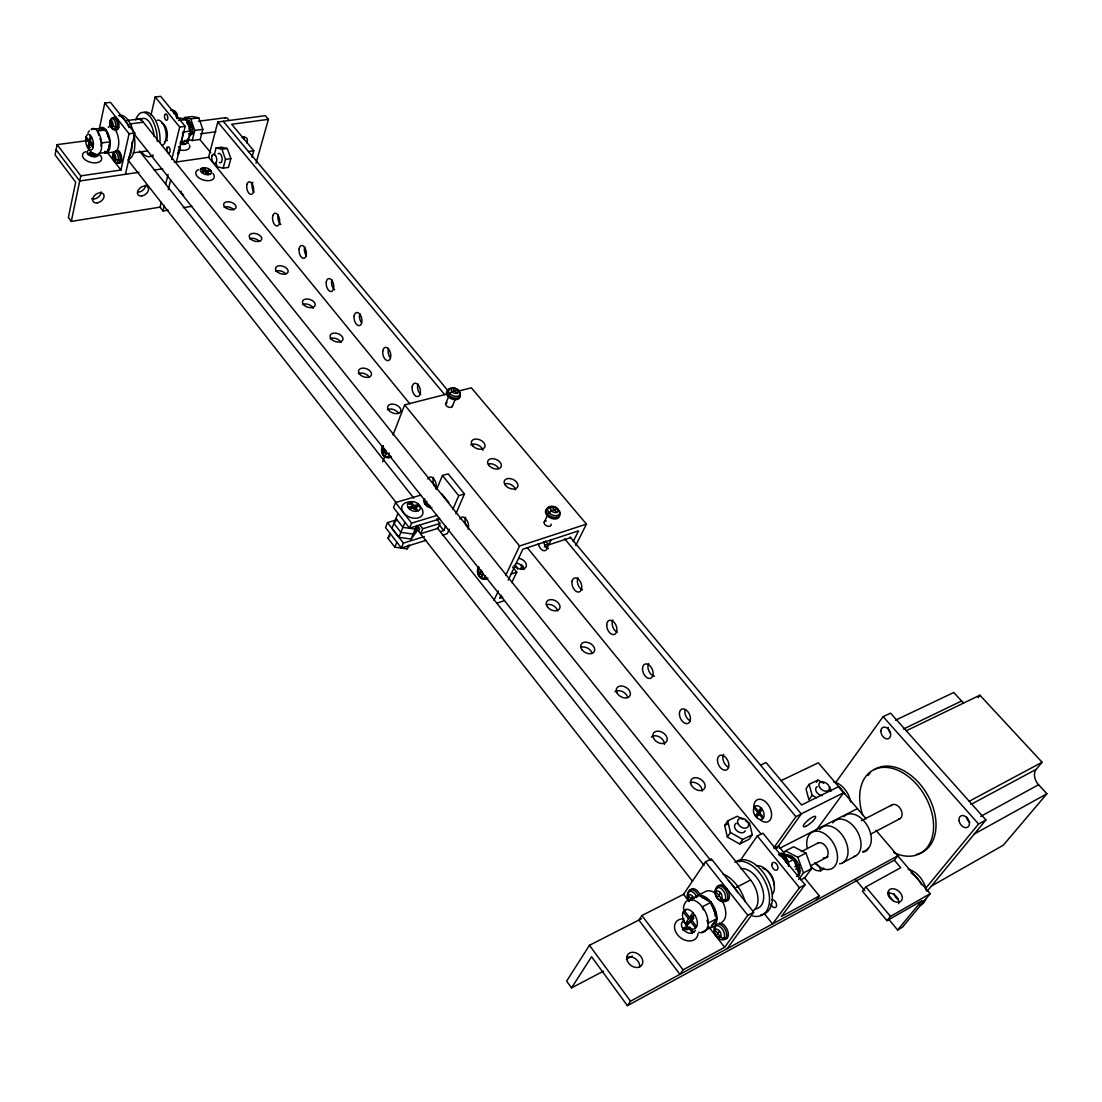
<?xml version="1.0" encoding="UTF-8"?>
<svg xmlns="http://www.w3.org/2000/svg" width="1102" height="1102" viewBox="0 0 1102 1102"><rect width="100%" height="100%" fill="white"/><g stroke="black" fill="none" stroke-linecap="round" stroke-linejoin="round"><path stroke-width="1.5" d="M889.245 892.358L889.052 895.692L893.474 900.954M191.087 134.568L189.93 125.077L186.142 119.87L189.42 121.234L192.368 127.253L192.698 133.838L191.087 134.568L189.268 133.576M110.241 120.586L110.09 121.881A5.675 2.659 80.2 0 0 111.247 127.419L111.881 128.438A5.675 2.659 80.2 0 0 115.145 128.3L115.655 125.959A5.675 2.659 80.2 0 0 114.498 120.394L113.85 119.374A5.675 2.659 80.2 0 0 110.599 119.539L109.732 122.845A3.499 1.639 80.2 0 0 110.434 126.262L110.834 126.882A3.499 1.639 80.2 0 0 112.831 126.799L113.148 125.352A3.499 1.639 80.2 0 0 112.432 121.936L112.046 121.303A3.499 1.639 80.2 0 0 110.035 121.413L113.051 126.151L118.754 127.391A6.571 3.086 80.2 0 0 117.611 119.471L116.867 118.3A6.571 3.086 80.2 0 0 113.093 118.493M786.112 855.579C794.184 857.7 799.818 866.819 798.385 875.002L799.735 873.239C801.416 864.478 793.233 852.755 783.618 855.551L788.164 855.069M177.78 154.142A5.51 2.714 80.1 0 0 178.951 153.04L179.778 149.803A3.389 1.667 80.1 0 0 179.103 146.497M520.86 569.128L521.756 564.513M522.252 568.976L522.844 565.905M87.099 140.657L57.111 144.637L55.1 154.927L75.666 182.188L68.379 217.466L71.299 221.406L160.713 207.052M71.299 221.406L80.79 175.852L57.111 144.637M85.791 138.397L88.89 142.42L87.774 147.806L90.35 147.461M90.364 135.353L89.234 140.78L86.135 136.758M88.711 149.032L89.841 143.632L92.43 143.288M91.314 136.565L90.185 141.993L93.298 146.029M91.328 155.437L91.865 152.861L90.336 150.878M93.202 152.682L92.651 155.244L91.135 153.274M93.353 156.153L93.89 153.577L96.191 156.553M99.194 129.43L104.786 103.037L110.475 102.362L134.816 132.998L125.435 174.295M100.874 145.932L101.508 142.957L99.965 138.48M110.834 126.882L112.046 121.303M99.276 153.357L107.858 152.172L110.117 141.8L106.012 129.884L99.69 128.452L91.094 129.568A13.279 6.116 79.8 0 1 101.384 141.221A13.279 6.116 79.8 0 1 94.607 153.605M113.575 160.231L114.787 154.776A3.471 1.625 79.7 0 0 112.79 154.817L112.473 156.222A3.471 1.625 79.7 0 0 113.175 159.611L113.575 160.231A3.471 1.625 79.7 0 0 115.572 160.203L115.875 158.784A3.471 1.625 79.7 0 0 115.173 155.396L114.787 154.776M80.79 175.852L120.944 170.025L129.099 133.755L104.786 103.037M151.029 114.911L155.189 96.99L160.672 96.329L185.205 126.331L176.375 161.994M161.236 202.245L160.038 207.162L163.013 210.978L168.083 210.151M165.672 184.199L168.083 174.364M171.692 159.652L179.695 127.061L155.189 96.99M163.013 210.978L164.226 206.06M168.262 189.696L170.686 179.874M181.871 143.894L182.491 141.387L184.819 144.252M180.094 142.213L188.18 141.097L190.715 130.986L186.693 119.415L180.163 118.079L176.926 118.493M192.216 140.546L194.765 130.435L190.742 118.892L184.199 117.556L192.244 116.523L198.787 117.845L202.809 129.361L200.233 139.431L192.216 140.546L187.326 139.458M203.209 170.231L203.856 167.724L206.239 170.658L205.578 173.166L208.333 172.752M256.036 163.234L268.406 119.347L265.265 115.669L217.783 122.019L208.581 157.324L409.82 403.8M206.294 174.047L206.956 171.554L211.088 170.934M214.146 155.258L216.075 147.944L221.419 147.186L227.315 148.481L230.869 158.619L228.5 167.394L223.155 168.193L217.287 166.801L215.772 162.49M223.155 168.193L225.511 159.404L221.957 149.252L216.075 147.944M251.972 157.31L253.804 150.726L231.654 124.264L268.406 119.347M188.869 134.885L189.296 133.48L190.412 135.16L188.001 138.797M177.119 118.506L177.463 117.087A3.416 1.681 80.6 0 0 176.389 113.134L175.948 112.721A3.416 1.681 80.6 0 0 174.653 112.79M179.667 150.575L179.433 151.194A3.389 1.667 80.1 0 1 179.116 151.635M382.683 461.89L385.121 455.553M393.056 434.959L404.641 404.861L448.004 393.786M395.59 520.172L387.532 522.596L385.548 527.555L401.362 548.038L425.978 540.338M420.895 495.101L395.535 502.553L393.51 507.609L409.545 528.147L439.643 518.959M409.682 545.297L407.051 548.879L394.819 547.157L387.959 538.244L389.943 533.313M397.96 513.394L391.926 528.368L398.841 537.308L411.129 539.057L416.404 531.894L418.457 526.949L413.181 534.112L400.866 532.335L393.937 523.409L396.61 519.855M445.525 404.282L448.624 396.596M409.2 504.413L410.233 501.878L411.721 501.644A6.681 4.504 22.1 0 1 418.016 503.793L419.903 506.162A6.681 4.504 22.1 0 1 418.746 510.543L416.019 511.369A6.681 4.504 22.1 0 1 409.696 509.207L407.809 506.81A6.681 4.504 22.1 0 1 408.994 502.443L410.233 501.878M409.958 504.289L410.977 501.768L414.077 505.694L413.043 508.215L417.534 506.879L418.581 504.358L414.077 505.694M394.819 547.157L396.83 542.239M398.841 537.308L404.944 522.334M452.219 406.597L455.36 398.938M411.68 508.628L412.713 506.093L409.613 502.168M413.98 509.413L415.013 506.892L419.518 505.542M401.362 548.038L403.401 543.107L424.38 536.578M409.545 528.147L411.625 523.119L437.012 515.405M407.051 548.879L408.58 545.201M411.129 539.057L416.79 525.378M418.691 531.123L419.724 528.643L418.126 526.604M436.736 489.178L442.439 475.499L448.156 473.846L464.452 493.971L455.884 513.821M440.015 523.422L422.755 528.726L420.688 533.671L437.921 528.354L440.015 523.422L436.874 519.469M440.524 531.563L443.762 530.558L445.704 526.012M452.867 509.331L458.735 495.68L464.452 493.971M449.285 529.098L447.302 533.671L442.384 535.214M480.816 577.021L478.929 575.823L481.34 570.574L480.706 569.941A3.967 2.314 71.7 0 0 478.296 569.817L477.91 570.409A3.967 2.314 71.7 0 0 478.406 575.01L480.624 578.013A6.447 3.761 71.7 0 0 484.563 578.233L485.183 577.296A6.447 3.761 71.7 0 0 485.569 576.029M798.909 875.043L799.735 873.239M493.944 600.342L498.338 591.016M505.653 575.492L519.565 546L586.443 524.111L471.367 387.808L458.019 391.224M501.079 595.204L499.633 598.262L502.856 597.146M508.242 580.093L522.885 549.182L578.536 530.861L573.205 541.592M511.769 582.586L516.755 572.131L512.554 566.924M544.181 522.32L547.074 516.259M186.61 123.093L187.574 121.096L189.42 121.234M545.435 541.027L548.617 544.898L551.041 539.911M575.754 545.49L586.443 524.111M447.66 396.128L451.848 391.582L457.785 390.067L459.81 391.981A6.185 3.871 22.2 0 1 457.716 396.21L456.352 396.389A6.185 3.871 22.2 0 1 450.525 394.364L448.748 392.243A6.185 3.871 22.2 0 1 450.87 388.014L452.233 387.849A6.185 3.871 22.2 0 1 458.046 389.874L459.148 392.023M431.461 507.705A7.356 4.931 22.6 0 1 425.069 504.165L426.887 501.41M384.887 455.897L383.661 455.773L382.394 453.721A3.802 2.121 74.7 0 1 381.871 449.258L382.201 448.652A3.802 2.121 74.7 0 1 384.364 448.583L382.876 454.492L384.584 456.696A6.171 3.458 74.7 0 0 388.111 456.6L388.648 455.622A6.171 3.458 74.7 0 0 389.047 452.894M385.425 449.905A3.802 2.121 74.7 0 1 385.948 454.396L385.604 455.002A3.802 2.121 74.7 0 1 383.441 455.057L382.876 454.492A6.171 3.458 74.7 0 1 382.022 447.26L382.559 446.282A6.171 3.458 74.7 0 1 383.289 445.649M390.494 455.746L389.874 456.834A6.929 3.885 74.7 0 1 385.92 456.944M559.485 514.565A7.466 4.89 25.7 0 1 556.841 518.698L555.243 518.987A7.466 4.89 25.7 0 1 546.923 515.295L551.372 510.639L557.309 508.752L559.348 510.653A6.46 4.215 25.7 0 1 557.474 515.447L556.097 515.695A6.46 4.215 25.7 0 1 550.036 513.615L548.107 511.287A6.46 4.215 25.7 0 1 549.994 506.507L551.372 506.273A6.46 4.215 25.7 0 1 557.405 508.353L558.521 510.529A7.246 4.739 25.7 0 0 557.254 509.289M478.585 567.227L477.951 568.177A6.447 3.761 71.7 0 0 478.75 575.657M486.588 578.068L486.368 578.44A7.246 4.229 71.7 0 1 481.932 578.178M641.502 918.751L589.432 945.309L566.635 981.111L571.525 987.915L603.524 971.137M571.525 987.915L591.567 956.756L627.437 1005.671L894.369 860.166L897.786 855.841L630.523 1001.195L627.437 1005.671M641.887 915.528L638.885 920.087L679.92 974.333L683.088 969.843L724.648 947.293L747.817 915.294L753.685 912.167L711.355 858.885L705.487 861.819L683.515 894.356L641.887 915.528L683.088 969.843M115.82 151.856L116.385 150.988A13.031 6.102 80 0 0 116.068 131.124M745.434 820.838L749.512 823.125L752.294 834.71L749.153 839.242L739.635 843.98L727.348 837.052L724.675 825.453L727.747 820.88L737.293 816.251L742.72 819.309M727.348 837.052L730.433 832.492L727.747 820.88M689.246 901.34L692.566 896.477A4.573 2.714 63.1 0 0 688.709 894.907L687.855 896.174A4.573 2.714 63.1 0 0 688.612 900.362L688.984 901.023M757.777 812.449L755.352 815.99L758.052 814.667L760.476 811.127L757.777 812.449L753.933 807.766M754.663 806.692L758.507 811.375L760.945 807.821M756.509 817.408L758.947 813.882L762.804 818.579M762.116 809.254L759.677 812.808L763.548 817.505M739.635 843.98L742.762 839.448L752.294 834.71M481.34 570.574L481.863 571.401A3.967 2.314 71.7 0 1 482.359 576.015L481.973 576.594A3.967 2.314 71.7 0 1 479.549 576.456L478.929 575.823M688.585 918.889L685.292 923.655L689.315 921.561L692.607 916.781L688.585 918.889L683.185 911.905L685.871 910.514M684.177 910.445L689.577 917.429L692.896 912.621M686.932 925.776L690.224 921.01L692.91 919.605M696.657 926.589L691.23 919.55L694.549 914.756M683.309 921.01L687.262 926.148L685.692 928.421L682.648 930.019M686.904 929.992L688.475 927.719L692.442 932.884M688.282 929.261L689.852 926.989L693.833 932.154M739.277 861.86L757.294 835.963L762.901 833.167L805.066 884.754L781.359 916.52L819.337 895.912L804.295 877.536M720.515 892.813L717.044 897.786A4.67 2.81 62.6 0 0 721.039 899.384L721.934 898.102A4.67 2.81 62.6 0 0 721.176 893.818L720.515 892.813A4.67 2.81 62.6 0 0 716.52 891.229L715.625 892.524A4.67 2.81 62.6 0 0 716.383 896.78L716.727 897.469M809.13 784.362L805.975 788.825L808.937 799.763L812.119 795.3L809.13 784.362L817.932 780.078L823.814 783.357M689.935 899.935L698.833 895.361L711.093 902.276L716.947 918.545L710.473 927.719L701.602 932.43M816.348 782.31L817.932 780.078M774.127 847.369L795.933 816.692L801.333 813.992L570.051 536.922M776.896 848.278L801.347 813.827L843.609 792.751L838.484 786.732L801.581 804.983L766.055 762.556L760.656 765.077M719.51 931.052L716.08 935.873A4.642 2.755 62.1 0 0 720.033 937.54L720.928 936.301A4.642 2.755 62.1 0 0 720.171 932.058L719.51 931.052A4.642 2.755 62.1 0 0 715.556 929.399L714.675 930.653A4.642 2.755 62.1 0 0 715.418 934.868L715.749 935.488M782.668 854.849L785.478 850.951L793.633 846.763L805.948 853.072L811.623 868.61L804.901 877.66L800.837 879.809M835.44 782.888L883.115 716.631L890.554 713.132L985.918 819.971L927.113 891.284M87.926 132.777L89.29 130.904M727.21 948.615L753.685 912.167M815.769 830.977L843.609 792.751M417.878 525.558L415.247 529.139L402.905 527.348L395.949 518.408M798.688 879.368L803.482 872.894L811.623 868.61M805.066 884.754L799.473 887.73L772.516 923.958L764.154 913.462M387.959 538.244L389.75 535.861M815.99 900.32L819.337 895.912M978.066 697.594L979.898 695.197L1042.106 762.24L1036.224 769.32L970.862 804.474M894.383 860.194L900.761 867.673L865.828 886.903L862.439 891.229L887 920.693L921.795 900.747L897.634 929.992L888.873 919.495M187.588 124.443L188.855 122.873L190.632 122.901M887 920.693L890.499 916.409L930.184 893.694L875.994 830.316M925.418 888.653L978.576 824.007L985.918 819.971M930.184 893.694L902.483 927.181L897.634 929.992M798.716 872.343L800.038 870.773M1036.224 769.32A11.943 8.678 55.8 0 0 1038.58 784.72L1046.9 793.771L1003.275 845.234L931.369 886.118M799.735 867.977L798.385 869.326L795.548 869.202M798.826 865.042L794.804 866.806M683.915 920.542L682.689 921.465A7.797 5.813 38.6 0 0 682.179 927.719L684.59 930.859A7.797 5.813 38.6 0 0 691.67 933.146L694.439 931.686A7.797 5.813 38.6 0 0 695.266 930.405M717.939 886.366L715.129 890.017A7.576 4.573 62.6 0 0 716.355 896.945M690.196 890.113L687.414 893.708A7.425 4.422 63.1 0 0 688.64 900.513M188.401 126.124L191.638 124.953M178.276 152.613L179.502 150.781A5.51 2.714 80.1 0 0 178.937 146.607M795.837 863.1L797.366 862.163M974.375 833.966L1046.9 793.771M980.78 816.334L1038.58 784.72M114.057 153.385L112.569 155.451L115.779 159.57L121.454 160.782A6.516 3.058 79.7 0 0 120.325 152.944L119.581 151.759A6.516 3.058 79.7 0 0 116.385 150.988M969.223 801.278L1042.106 762.24M842.81 862.728L855.799 855.813M716.947 918.545L708.049 923.242L706.988 920.266M796.636 876.503L799.391 875.057L793.688 859.422L781.387 853.044L778.632 854.463M626.377 959.153L632.465 955.957M683.887 930.116L688.475 927.719M811.21 865.483L827.96 856.667M870.373 834.255L900.003 818.662M686.05 924.812L687.813 926.741A10.689 6.295 62.9 0 0 695.031 928.614L697.056 925.721A10.689 6.295 62.9 0 0 695.307 915.914L692.001 911.657A10.689 6.295 62.9 0 0 684.783 909.853L682.799 912.773A10.689 6.295 62.9 0 0 684.549 922.498L686.05 924.812L688.722 923.407M682.689 928.545L687.262 926.148M689.577 917.429L693.613 915.335M691.23 919.55L693.916 918.159M736.205 887.468L750.614 880.002L143.356 122.212A16.434 7.879 80.1 0 0 137.02 119.264M711.093 902.276L702.167 906.891L703.241 909.866M786.814 862.99L793.688 859.422M785.478 850.951L797.793 857.301L805.948 853.072M801.333 851.639L818.111 842.961M861.309 820.742L891.89 804.942M696.271 896.27L705.101 891.752A17.384 10.414 62.6 0 1 715.956 893.694M779.348 848.457L857.452 808.62M773.921 848.361L778.494 846.033L784.941 853.912M724.675 825.453L727.403 824.131M758.507 811.375L761.22 810.053M906.299 730.764L979.898 695.197M903.406 729.056L961.578 701.01A11.419 8.348 59.9 0 0 963.713 702.911M780.891 780.712L818.318 762.804L866.172 818.827M895.513 720.198L953.753 692.497L961.578 701.01M793.784 860.331L795.424 859.56M191.307 132.584L192.905 131.937M783.701 855.813L785.795 855.042M727.416 937.843L723.794 938.518L720.584 937.058L715.005 929.895L714.73 926.878L715.653 925.404A8.472 5.042 62.1 0 0 715.019 926.768M791.36 858.059L793.151 857.425M496.561 603.317L504.564 600.535M728.477 899.714L724.827 900.348L721.59 898.874L715.969 891.752L715.694 888.763L716.589 887.923A7.576 4.573 62.6 0 1 723.077 890.499L724.166 892.124A7.576 4.573 62.6 0 1 725.391 899.094L723.918 901.174A7.576 4.573 62.6 0 1 717.443 898.571L716.603 897.111M511.108 574.032L516.755 572.131M548.617 544.898L570.643 537.611M436.681 519.221L439.533 518.353M408.195 507.443L412.713 506.093M409.131 508.642L413.649 507.292L416.763 511.245M191.183 130.105L192.809 129.637M788.756 856.433L790.671 855.882M89.579 149.9L88.959 150.037A5.937 3.347 14.2 0 0 87.196 152.999L88.587 154.817A5.937 3.347 14.2 0 0 94.138 156.773L96.811 156.401A5.937 3.347 14.2 0 0 98.546 153.44M550.477 506.961L548.934 507.237A7.246 4.739 25.7 0 0 547.198 513.312A7.246 4.739 25.7 0 0 555.78 517.541L557.323 517.265A7.246 4.739 25.7 0 0 559.417 511.879M192.368 127.253L189.007 127.997L189.365 129.967M556.648 512.444L555.794 512.595A3.967 2.59 25.7 0 1 552.074 511.314L550.876 509.895A3.967 2.59 25.7 0 1 552.047 506.948L552.887 506.81A3.967 2.59 25.7 0 1 556.606 508.077L557.805 509.496A3.967 2.59 25.7 0 1 556.648 512.444L552.047 506.948M548.204 508.353L549.278 508.174M183.318 207.672L191.789 206.308M200.826 171.471L204.972 170.851L202.603 167.917M206.239 170.658L210.372 170.039M201.556 172.367L205.702 171.733L208.085 174.681M225.511 159.404L230.869 158.619M138.976 172.311L79.716 181.004L56.106 149.789M154.211 170.066L162.683 168.826M174.199 162.311L208.981 157.269M248.46 151.511L253.804 150.726M221.957 149.252L227.315 148.481M133.273 152.861L147.599 150.864M87.457 153.467L91.865 152.861M88.146 154.376L92.554 153.77L94.855 156.746M183.855 141.194L186.61 140.822M106.439 153.082L114.966 151.897M200.55 133.824L215.896 131.73M101.508 142.957L110.117 141.8M184.227 131.854L190.715 130.986M194.765 130.435L202.809 129.361M129.099 133.755L134.816 132.998M179.695 127.061L185.205 126.331M88.89 142.42L91.48 142.075M198.36 121.261L225.345 117.735M129.871 123.947L143.356 122.212M106.012 129.884L97.389 131.014L98.932 135.491M178.565 120.476L186.693 119.415L188.07 120.077M190.742 118.892L198.787 117.845M126.592 120.586L142.585 118.561M456.931 393.345L456.09 393.455A3.802 2.383 22.2 0 1 452.495 392.202L451.407 390.893A3.802 2.383 22.2 0 1 452.702 388.303L453.542 388.193A3.802 2.383 22.2 0 1 457.123 389.433L458.212 390.742A3.802 2.383 22.2 0 1 456.931 393.345L452.702 388.303M89.661 152.31L90.378 152.283M544.87 544.76L548.135 544.87M544.36 546.716L547.625 546.826M184.929 140.381L188.18 141.097M104.704 151.401L107.858 152.172M812.119 795.3L816.568 797.793M730.433 832.492L742.762 839.448M883.115 716.631L978.576 824.007M865.828 886.903L890.499 916.409M223.196 121.234L447.811 390.466M856.02 880.126L864.781 890.623M217.783 122.019L444.643 394.599M564.679 538.823L795.933 816.692M200.206 139.871L210.716 152.71M527.293 547.68L761.165 834.104M757.294 835.963L799.473 887.73M404.641 404.861L519.565 546M206.956 171.554L209.339 174.488M181.238 141.552L183.566 144.431M442.439 475.499L458.735 495.68M441.75 493.696L448.776 502.471M133.989 133.824L710.845 860.648M381.871 449.258L385.948 454.396M477.91 570.409L482.359 576.015M439.519 525.199L443.762 530.558M705.487 861.819L747.817 915.294M139.499 151.043L413.815 498.159M437.301 527.872L704.15 865.525M415.013 506.892L418.126 510.832M419.628 524.731L422.755 528.726M128.08 160.134L396.472 503.035M416.639 528.795L692.455 881.187M395.535 502.553L411.625 523.119M691.822 900.086L688.185 895.416L687.951 892.482L688.805 891.656A7.425 4.422 63.1 0 1 695.087 894.19L696.133 895.802A7.425 4.422 63.1 0 1 696.932 897.565M107.473 152.668L120.944 170.025M683.515 894.356L688.791 901.133M708.82 926.934L724.648 947.293M387.532 522.596L403.401 543.107M89.841 143.632L92.954 147.668M690.224 921.01L695.651 928.036M589.432 945.309L630.523 1001.195M758.052 814.667L758.589 815.439M699.66 893.929L698.448 892.069A8.596 5.124 63.1 0 0 689.563 891.518M698.076 894.755L696.877 892.951A8.334 4.959 63.1 0 0 690.431 889.824A8.334 4.959 63.1 0 0 688.199 896.05M689.315 921.561L690.072 922.705M692.566 896.477L693.213 897.455A4.573 2.714 63.1 0 1 693.709 898.543M715.639 935.199L716.465 936.59A7.549 4.491 62.1 0 0 722.898 939.303L724.358 937.292A7.549 4.491 62.1 0 0 723.132 930.405L722.058 928.766A7.549 4.491 62.1 0 0 715.625 926.079L714.179 928.104A7.549 4.491 62.1 0 0 715.391 934.964M112.707 128.039L113.189 128.81A6.378 2.989 80.2 0 0 117.074 128.094A6.378 2.989 80.2 0 0 116.123 119.774L115.407 118.644A6.378 2.989 80.2 0 0 111.357 120.008M115.434 161.305L115.917 162.09M186.334 140.367L186.872 141.263A5.703 3.168 15.9 0 1 185.398 144.114L182.891 144.458A5.703 3.168 15.9 0 1 180.012 143.894M797.793 857.301L803.482 872.894M829.71 786.635L831.018 791.319M817.037 864.285A8.127 5.648 38.6 0 1 820.577 870.897M626.652 957.514A8.733 6.75 39 0 1 635.482 958.754A8.733 6.75 39 0 1 639.725 966.922M823.607 868.045A8.155 5.648 38.5 0 1 818.387 870.828A8.155 5.648 38.5 0 1 811.361 866.861M698.007 933.656A12.935 9.684 38.7 0 1 686.491 940.612A12.935 9.684 38.7 0 1 674.562 927.994A12.935 9.684 38.7 0 1 684.053 918.903M99.194 154.321A9.863 5.579 14.1 0 1 98.601 162.269A9.863 5.579 14.1 0 1 84.937 159.611A9.863 5.579 14.1 0 1 85.57 151.677M101.136 191.831A6.378 4.325 -35.1 0 1 97.968 197.41A6.378 4.325 -35.1 0 1 91.618 198.732M145.629 185.081A6.254 4.188 -36.6 0 1 137.502 192.161M683.474 909.095A17.756 10.497 62.8 0 1 695.087 900.72A17.756 10.497 62.8 0 1 708.076 920.652A17.756 10.497 62.8 0 1 698.654 932.361M694.274 898.226A17.467 10.386 62.7 0 1 714.633 908.158A17.467 10.386 62.7 0 1 707.484 927.471M183.69 195.082A9.257 6.075 -37.9 0 1 181.086 191.225M753.823 806.278A12.218 7.797 63 0 1 763.838 800.589A12.218 7.797 63 0 1 771.386 816.94A12.218 7.797 63 0 1 760.022 819.709M213.058 173.62A9.56 5.427 16.3 0 1 210.33 180.452A9.56 5.427 16.3 0 1 197.864 177.036A9.56 5.427 16.3 0 1 198.47 169.625M200.399 169.129A9.56 5.427 16.3 0 1 202.63 169.005M209.669 170.934A9.56 5.427 16.3 0 1 211.584 172.188M189.516 145.037A9.463 5.276 15.9 0 1 180.508 150.092M187.175 142.158A9.463 5.276 15.9 0 1 188.621 143.563M867.921 848.32A12.012 8.127 38.4 0 1 862.976 852.245M822.257 795.658A5.882 3.967 36.5 0 1 816.334 791.635A5.882 3.967 36.5 0 1 817.257 786.594M887.992 893.061A8.169 5.538 40.3 0 1 895.954 896.133A8.169 5.538 40.3 0 1 898.653 903.64M425.069 504.165A7.356 4.931 22.6 0 1 424.477 498.903M430.179 505.859A7.135 4.78 22.6 0 1 424.642 498.875M431.819 507.499A3.678 2.466 22.6 0 1 428.306 506.975A3.678 2.466 22.6 0 1 426.295 504.44M419.256 505.666A11.089 7.507 22.1 0 1 419.132 517.609A11.089 7.507 22.1 0 1 403.07 512.127A11.089 7.507 22.1 0 1 408.814 502.099M487.897 578.137A7.452 4.367 71.7 0 1 483.337 577.875M478.516 568.549A7.246 4.229 71.7 0 1 478.943 567.144M546.923 515.295A7.466 4.89 25.7 0 1 546.895 508.986M391.403 456.627A7.135 4.009 74.7 0 1 387.312 456.738M382.614 449.423A6.929 3.885 74.7 0 1 383.041 446.365M460.03 395.825A7.149 4.477 22.2 0 1 457.206 399.447L455.636 399.654A7.149 4.477 22.2 0 1 447.192 395.494A7.149 4.477 22.2 0 1 449.285 389.956M456.517 389.915A6.943 4.353 22.2 0 1 457.619 398.015L456.09 398.208A6.943 4.353 22.2 0 1 447.894 394.185A6.943 4.353 22.2 0 1 449.919 388.813M504.633 483.806A7.301 4.78 24.4 0 1 515.667 489.867M488.214 463.942A7.246 4.711 23.8 0 1 498.71 468.598M470.719 444.933A7.204 4.642 23.2 0 1 477.993 445.043A7.204 4.642 23.2 0 1 482.869 450.319M467.427 527.293A7.301 4.284 72.8 0 1 465.526 517.293M435.386 487.304A7.191 4.16 73.8 0 1 433.499 477.414M515.075 565.078A7.204 4.918 25.4 0 1 517.637 569.114M452.454 405.508A3.554 2.245 22.2 0 1 449.974 407.423A3.554 2.245 22.2 0 1 445.993 405.26A3.554 2.245 22.2 0 1 447.109 402.588M551.138 524.139A3.719 2.452 25.7 0 1 548.424 526.343A3.719 2.452 25.7 0 1 544.305 523.588A3.719 2.452 25.7 0 1 546.303 520.902M459.865 519.042A7.315 4.27 72.8 0 1 466.118 519.152A7.315 4.27 72.8 0 1 468.019 529.222M427.838 479.053A7.218 4.146 73.8 0 1 433.871 478.998A7.218 4.146 73.8 0 1 435.758 488.944M722.926 873.996A30.098 18.183 62.4 0 1 745.007 901.326M728.326 880.705A30.14 18.169 62.5 0 1 737.83 892.661M740.654 868.624A21.806 13.389 62.1 0 1 761.895 886.986A21.806 13.389 62.1 0 1 755.269 908.985M734.896 862.163A29.782 18.293 62.1 0 1 767.474 887.523A29.782 18.293 62.1 0 1 752.707 915.996M736.343 861.475A29.74 18.307 62.1 0 1 768.438 881.269A29.74 18.307 62.1 0 1 760.766 914.867M756.344 865.717A16.998 10.552 61.9 0 1 771.138 875.952A16.998 10.552 61.9 0 1 772.461 894.397M118.947 115.682A22.619 10.662 80 0 1 129.03 127.667M131.992 141.993A22.619 10.662 80 0 1 128.562 157.655M118.975 115.476A22.591 10.676 80 0 1 133.576 132.832M133.893 134.279A22.591 10.676 80 0 1 128.135 159.638M140.739 119.746A16.406 7.893 80.2 0 1 148.949 121.523A16.406 7.893 80.2 0 1 154.128 136.455M152.944 154.941A22.412 10.786 80.2 0 1 141.786 152.296M135.821 120.008A22.412 10.786 80.2 0 1 148.811 115.269A22.412 10.786 80.2 0 1 157.269 141.414M144.142 112.321A22.384 10.8 80.2 0 1 155.465 120.366A22.384 10.8 80.2 0 1 159.969 142.406M153.15 156.098A22.384 10.8 80.2 0 1 150.313 156.153M157.09 120.242A12.811 6.24 80.3 0 1 165.686 130.876A12.811 6.24 80.3 0 1 162.242 145.299M244.313 136.579A6.171 4.064 -40 0 1 243.611 139.155M241.985 137.626A6.171 4.064 -40 0 1 246.683 138.218A6.171 4.064 -40 0 1 246.71 142.847M161.774 123.025A9.601 4.683 80.3 0 1 167.187 132.295A9.601 4.683 80.3 0 1 164.377 141.855M167.325 140.546A9.574 4.697 80.3 0 1 166.085 139.348M173.248 110.613A5.551 2.741 80.6 0 1 174.708 110.916L175.438 111.591A5.551 2.741 80.6 0 1 177.188 118.024M171.168 110.062A6.433 3.168 80.6 0 1 172.022 110.448L172.862 111.233A6.433 3.168 80.6 0 1 174.226 113.809M171.03 110.586A6.24 3.072 80.6 0 1 173.386 110.448L174.199 111.219A6.24 3.072 80.6 0 1 176.168 116.881M178.496 149.665A6.185 3.044 80.1 0 1 177.863 153.757M182.601 132.075A12.742 6.295 80.4 0 1 181.307 140.533M745.296 830.77A6.102 4.325 36.3 0 1 737.018 830.936A6.102 4.325 36.3 0 1 736.288 823.194M218.086 153.701A4.78 2.452 80.1 0 1 222.081 158.013A4.78 2.452 80.1 0 1 219.243 162.449M190.825 133.948A6.336 3.168 80.4 0 1 190.205 134.788M843.788 816.692A20.332 13.431 60.5 0 1 867.866 826.569A20.332 13.431 60.5 0 1 862.714 851.502M832.713 822.877A20.428 13.403 60.6 0 1 856.681 830.412A20.428 13.403 60.6 0 1 853.623 856.722M819.695 829.531A20.552 13.376 60.9 0 1 844.104 837.961A20.552 13.376 60.9 0 1 839.476 863.872M807.063 847.41A20.662 13.348 61 0 1 822.478 832.589A20.662 13.348 61 0 1 836.983 861.571A20.662 13.348 61 0 1 814.805 862.894M817.877 843.195A8.265 5.345 61 0 1 827.492 849.532A8.265 5.345 61 0 1 823.263 857.935M890.843 805.893A7.976 5.4 59.8 0 1 900.596 809.006A7.976 5.4 59.8 0 1 898.667 819.144M890.471 733.174A6.323 4.422 61.3 0 1 888.295 727.32M874.244 769.664A47.799 32.454 59.7 0 1 929.317 798.22A47.799 32.454 59.7 0 1 916.451 854.339M868.059 775.505A47.799 32.454 59.7 0 1 870.291 772.874M862.852 815.549A47.854 32.44 59.8 0 1 887.441 767.474A47.854 32.44 59.8 0 1 933.463 822.795A47.854 32.44 59.8 0 1 893.515 852.397M969.774 822.381A6.612 4.601 57.5 0 1 966.371 816.734M833.511 781.965A19.147 12.714 61.5 0 1 850.716 802.104M838.539 786.69A19.175 12.714 61.5 0 1 844.848 794.087M911.01 872.784A20.043 13.224 58.3 0 1 921.561 884.754M923.283 900.692A20.043 13.224 58.3 0 1 919.743 905.555M908.089 869.299A20.015 13.224 58.3 0 1 926.286 890.623M925.708 899.301A20.015 13.224 58.3 0 1 921.189 904.77M721.534 900.94A8.499 5.138 62.6 0 0 727.224 899.618A8.499 5.138 62.6 0 0 726.122 891.063L724.896 889.231A8.499 5.138 62.6 0 0 715.983 888.708M724.606 901.05A8.761 5.303 62.6 0 0 729.152 898.268A8.761 5.303 62.6 0 0 727.733 890.223L726.48 888.336A8.761 5.303 62.6 0 0 717.278 887.799M722.086 939.607A8.472 5.042 62.1 0 0 726.452 937.058A8.472 5.042 62.1 0 0 725.075 929.33L723.876 927.498A8.472 5.042 62.1 0 0 716.644 924.482M719 937.83A8.472 5.042 62.1 0 1 717.581 936.287M723.587 939.069A8.733 5.207 62.1 0 0 728.091 936.438A8.733 5.207 62.1 0 0 726.673 928.476L725.433 926.575A8.733 5.207 62.1 0 0 719.275 923.049M722.43 901.45A17.384 10.414 62.6 0 1 721.879 922.195M702.167 897.551A15.276 9.091 62.7 0 1 707.718 900.678M711.052 904.48A15.276 9.091 62.7 0 1 715.391 916.52M714.95 920.79A15.276 9.091 62.7 0 1 712.016 924.936M762.915 868.431A12.742 7.921 61.9 0 1 774.169 885.058M779.61 855.565A7.356 4.642 61.7 0 1 784.858 856.64L786.139 857.948A7.356 4.642 61.7 0 1 788.371 866.296M780.726 856.158A8.527 5.372 61.8 0 1 782.324 857.246L783.811 858.747A8.527 5.372 61.8 0 1 785.988 862.604M779.059 855.028A8.265 5.221 61.8 0 1 783.674 856.709L785.106 858.169A8.265 5.221 61.8 0 1 787.765 863.913M783.908 857.094A4.518 2.865 61.7 0 1 785.63 857.976L786.415 858.775A4.518 2.865 61.7 0 1 787.076 859.739M787.572 860.814A4.518 2.865 61.7 0 1 787.93 862.962M772.061 899.755A4.27 2.631 61.4 0 1 776.235 903.364A4.27 2.631 61.4 0 1 774.926 907.635A4.27 2.631 61.4 0 1 770.766 904.026M224.574 118.189A6.323 3.251 80.7 0 1 228.679 119.994M99.69 128.452A13.072 6.075 79.9 0 1 109.621 138.397A13.072 6.075 79.9 0 1 104.842 153.109M118.754 127.391A6.571 3.086 80.2 0 1 115.407 129.595M116.702 162.889A6.323 2.962 79.7 0 0 119.953 160.864A6.323 2.962 79.7 0 0 118.851 153.261L118.121 152.117A6.323 2.962 79.7 0 0 114.484 152.2M113.905 154.776A6.323 2.962 79.7 0 1 114.098 153.357M113.065 158.082A5.634 2.645 79.7 0 0 113.974 160.727L114.622 161.746A5.634 2.645 79.7 0 0 117.859 161.691L118.369 159.391A5.634 2.645 79.7 0 0 117.225 153.881L116.578 152.861A5.634 2.645 79.7 0 0 113.341 152.93L112.831 155.23A5.634 2.645 79.7 0 0 112.859 156.636M121.454 160.782A6.516 3.058 79.7 0 1 118.107 162.862M108.244 127.35A13.031 6.102 80 0 1 111.261 126.344M101.439 129.113A11.447 5.317 79.9 0 1 105.737 131.193M107.032 133.259A11.447 5.317 79.9 0 1 108.891 138.645M109.374 144.486A11.447 5.317 79.9 0 1 107.349 150.685M750.614 880.002A21.861 13.376 62.2 0 1 752.942 910.899M280.858 224.546A6.488 3.458 79.2 0 1 278.186 214.711M254.094 192.271A6.419 3.361 79.7 0 1 252.799 182.229M249.562 238.79A6.488 3.829 17.2 0 1 259.466 241.448M302.54 304.496A6.626 4.05 18.4 0 1 313.354 308.284M224.05 207.176A6.419 3.719 16.7 0 1 233.872 209.821M518.684 558.342A7.259 4.931 25.6 0 1 526.095 563.728A7.259 4.931 25.6 0 1 522.623 569.059A7.259 4.931 25.6 0 1 514 565.519M516.397 563.15A7.232 4.931 25.6 0 1 524.042 569.445M275.707 271.23A6.557 3.94 17.8 0 1 285.721 273.875M334.65 289.881A6.612 3.664 78 0 1 331.909 279.798M306.494 255.912A6.543 3.554 78.7 0 1 304.703 246.834M361.635 322.886A6.695 3.761 77.4 0 1 359.844 313.615M390.315 357.709A6.777 3.871 76.6 0 1 388.51 348.342M420.785 394.488A6.86 3.981 75.8 0 1 417.947 384.006M387.381 409.71A6.86 4.408 20.9 0 1 398.58 413.581M358.357 373.702A6.777 4.284 20 0 1 369.418 377.545M330.077 338.645A6.695 4.16 19.2 0 1 341.014 342.46M580.809 647.273A7.48 5.207 28.7 0 1 592.105 653.569M548.369 548.658A7.246 4.449 71.7 0 1 543.713 541.771M547.515 543.865A7.259 4.449 71.7 0 1 544.195 550.738A7.259 4.449 71.7 0 1 538.286 543.562M546.468 604.722A7.356 5.069 27.1 0 1 557.584 610.894M617.189 632.217A7.494 4.697 69.1 0 1 612.808 620.027M582.283 589.832A7.37 4.573 70.4 0 1 577.971 577.847M654.519 676.256A7.631 4.821 67.7 0 1 648.968 671.256A7.631 4.821 67.7 0 1 648.665 663.473M690.183 720.846A7.783 4.945 66.1 0 1 685.045 709.647M728.367 767.199A7.948 5.083 64.5 0 1 723.711 754.374M614.902 691.849A7.618 5.345 30.5 0 1 622.272 691.505A7.618 5.345 30.5 0 1 627.672 697.511M651.351 737.045A7.755 5.482 32.4 0 1 659.657 737.059A7.755 5.482 32.4 0 1 664.396 744.36M690.169 782.778A7.921 5.62 34.4 0 1 698.158 784.101A7.921 5.62 34.4 0 1 702.194 791.098M898.323 899.604A6.047 3.953 58.5 0 1 894.108 893.612M85.901 137.502L85.68 139.293A8.003 3.664 79.8 0 0 87.32 147.089L89.207 149.528A8.003 3.664 79.8 0 0 92.72 148.412L93.408 145.133A8.003 3.664 79.8 0 0 91.769 137.295L89.868 134.843A8.003 3.664 79.8 0 0 86.369 136.014L85.901 137.502M754.223 807.132L753.644 808.4A7.356 4.683 63 0 0 754.815 815.204L757.143 818.042A7.356 4.683 63 0 0 762.35 819.02L763.838 816.871A7.356 4.683 63 0 0 762.653 810.039L760.311 807.187A7.356 4.683 63 0 0 755.104 806.251L754.223 807.132M209.917 174.336L207.41 174.722A5.758 3.251 16.3 0 1 201.997 172.794L200.55 171.017A5.758 3.251 16.3 0 1 202.024 168.069L204.531 167.697A5.758 3.251 16.3 0 1 209.917 169.612L211.364 171.389A5.758 3.251 16.3 0 1 209.917 174.336M184.668 119.278L183.249 119.347L186.679 119.512L184.668 119.278M806.141 826.128A7.907 1.928 -39.8 0 0 815.632 817.009A7.907 1.928 -39.8 0 0 806.54 821.569A7.907 1.928 -39.8 0 0 806.141 826.128M627.493 961.261A8.761 6.75 38.9 0 0 641.35 965.669A8.761 6.75 38.9 0 0 635.496 952.707A8.761 6.75 38.9 0 0 627.493 961.261M97.238 202.878A6.378 4.312 -35.2 0 0 103.808 194.599A6.378 4.312 -35.2 0 0 93.987 196.087A6.378 4.312 -35.2 0 0 97.238 202.878M141.827 195.949A6.268 4.188 -36.6 0 0 148.357 187.795A6.268 4.188 -36.6 0 0 138.852 189.227A6.268 4.188 -36.6 0 0 141.827 195.949M819.53 787.159A5.896 3.967 36.4 0 0 828.718 790.203A5.896 3.967 36.4 0 0 824.2 782.076A5.896 3.967 36.4 0 0 819.53 787.159M888.226 894.81A8.182 5.538 40.2 0 0 900.348 901.588A8.182 5.538 40.2 0 0 896.863 889.92A8.182 5.538 40.2 0 0 888.226 894.81M505.501 485.459A7.328 4.766 24.4 0 0 517.458 487.277A7.328 4.766 24.4 0 0 510.212 478.585A7.328 4.766 24.4 0 0 505.501 485.459M488.957 465.457A7.273 4.697 23.8 0 0 500.859 467.303A7.273 4.697 23.8 0 0 493.724 458.735A7.273 4.697 23.8 0 0 488.957 465.457M472.662 445.745A7.218 4.628 23.2 0 0 484.508 447.605A7.218 4.628 23.2 0 0 477.469 439.161A7.218 4.628 23.2 0 0 472.662 445.745M164.611 115.214A3.223 1.584 80.5 0 0 166.361 120.27A3.223 1.584 80.5 0 0 167.435 115.806A3.223 1.584 80.5 0 0 164.611 115.214M166.994 147.999A3.196 1.57 80 0 0 168.744 153.04A3.196 1.57 80 0 0 169.804 148.66A3.196 1.57 80 0 0 166.994 147.999M738.202 823.993A6.13 4.325 36.2 0 0 747.817 827.147A6.13 4.325 36.2 0 0 743.382 818.538A6.13 4.325 36.2 0 0 738.202 823.993M211.915 155.974A4.794 2.438 80.1 0 0 214.546 163.551A4.794 2.438 80.1 0 0 216.281 156.994A4.794 2.438 80.1 0 0 211.915 155.974M880.884 730.846A6.336 4.422 61.5 0 0 887.964 738.877A6.336 4.422 61.5 0 0 888.529 729.248A6.336 4.422 61.5 0 0 880.884 730.846M959.029 820.701A6.64 4.601 57.7 0 0 967.611 827.285A6.64 4.601 57.7 0 0 965.972 816.789A6.64 4.601 57.7 0 0 959.029 820.701M771.758 864.643A4.27 2.686 61.9 0 0 776.304 870.249A4.27 2.686 61.9 0 0 776.538 863.982A4.27 2.686 61.9 0 0 771.758 864.643M272.828 215.606A6.502 3.458 79.2 0 0 276.45 225.951A6.502 3.458 79.2 0 0 279.054 217.259A6.502 3.458 79.2 0 0 272.828 215.606M251.146 239.423A6.502 3.816 17.3 0 0 261.642 239.602A6.502 3.816 17.3 0 0 253.763 233.321A6.502 3.816 17.3 0 0 251.146 239.423M246.986 184.213A6.433 3.361 79.7 0 0 250.553 194.407A6.433 3.361 79.7 0 0 253.019 185.715A6.433 3.361 79.7 0 0 246.986 184.213M304.469 305.529A6.64 4.036 18.5 0 0 315.103 305.516A6.64 4.036 18.5 0 0 306.921 298.973A6.64 4.036 18.5 0 0 304.469 305.529M331.096 338.81A6.708 4.16 19.2 0 0 342.323 340.725A6.708 4.16 19.2 0 0 336.206 333.217A6.708 4.16 19.2 0 0 331.096 338.81M299.041 249.245A6.557 3.554 78.6 0 0 303.959 258.35A6.557 3.554 78.6 0 0 305.102 248.143A6.557 3.554 78.6 0 0 299.041 249.245M225.483 207.631A6.433 3.719 16.7 0 0 235.911 207.879A6.433 3.719 16.7 0 0 228.183 201.735A6.433 3.719 16.7 0 0 225.483 207.631M277.47 272.056A6.571 3.926 17.8 0 0 288.021 272.139A6.571 3.926 17.8 0 0 280.004 265.72A6.571 3.926 17.8 0 0 277.47 272.056M326.22 282.277A6.64 3.65 78 0 0 331.247 291.562A6.64 3.65 78 0 0 332.487 281.327A6.64 3.65 78 0 0 326.22 282.277M412.176 386.774A6.874 3.981 75.8 0 0 417.562 396.61A6.874 3.981 75.8 0 0 419.118 386.292A6.874 3.981 75.8 0 0 412.176 386.774M354.114 316.191A6.708 3.761 77.4 0 0 359.266 325.655A6.708 3.761 77.4 0 0 360.602 315.379A6.708 3.761 77.4 0 0 354.114 316.191M382.752 351.015A6.791 3.871 76.6 0 0 388.014 360.657A6.791 3.871 76.6 0 0 389.474 350.367A6.791 3.871 76.6 0 0 382.752 351.015M359.541 374.074A6.791 4.284 20 0 0 370.864 375.947A6.791 4.284 20 0 0 364.583 368.233A6.791 4.284 20 0 0 359.541 374.074M388.758 410.288A6.874 4.394 20.9 0 0 400.178 412.12A6.874 4.394 20.9 0 0 393.731 404.2A6.874 4.394 20.9 0 0 388.758 410.288M582.214 650.07A7.494 5.207 28.7 0 0 594.253 651.599A7.494 5.207 28.7 0 0 586.622 642.218A7.494 5.207 28.7 0 0 582.214 650.07M547.625 607.188A7.37 5.069 27.1 0 0 559.554 608.786A7.37 5.069 27.1 0 0 552.143 599.667A7.37 5.069 27.1 0 0 547.625 607.188M616.858 692.717A7.631 5.345 30.5 0 0 629.118 696.795A7.631 5.345 30.5 0 0 623.994 686.45A7.631 5.345 30.5 0 0 616.858 692.717M572.062 581.14A7.383 4.573 70.5 0 0 578.137 592.077A7.383 4.573 70.5 0 0 580.368 581.663A7.383 4.573 70.5 0 0 572.062 581.14M606.679 625.137A7.507 4.697 69.1 0 0 614.337 634.49A7.507 4.697 69.1 0 0 614.42 622.644A7.507 4.697 69.1 0 0 606.679 625.137M717.457 759.912A7.962 5.069 64.6 0 0 725.86 770.146A7.962 5.069 64.6 0 0 726.204 758.08A7.962 5.069 64.6 0 0 717.457 759.912M679.411 713.628A7.797 4.945 66.2 0 0 687.552 723.559A7.797 4.945 66.2 0 0 687.8 711.548A7.797 4.945 66.2 0 0 679.411 713.628M642.507 668.721A7.645 4.821 67.7 0 0 650.4 678.364A7.645 4.821 67.7 0 0 650.566 666.434A7.645 4.821 67.7 0 0 642.507 668.721M691.353 785.051A7.948 5.62 34.3 0 0 703.944 789.197A7.948 5.62 34.3 0 0 698.337 778.136A7.948 5.62 34.3 0 0 691.353 785.051M653.541 738.175A7.783 5.482 32.4 0 0 665.966 742.293A7.783 5.482 32.4 0 0 660.594 731.604A7.783 5.482 32.4 0 0 653.541 738.175"/></g></svg>
